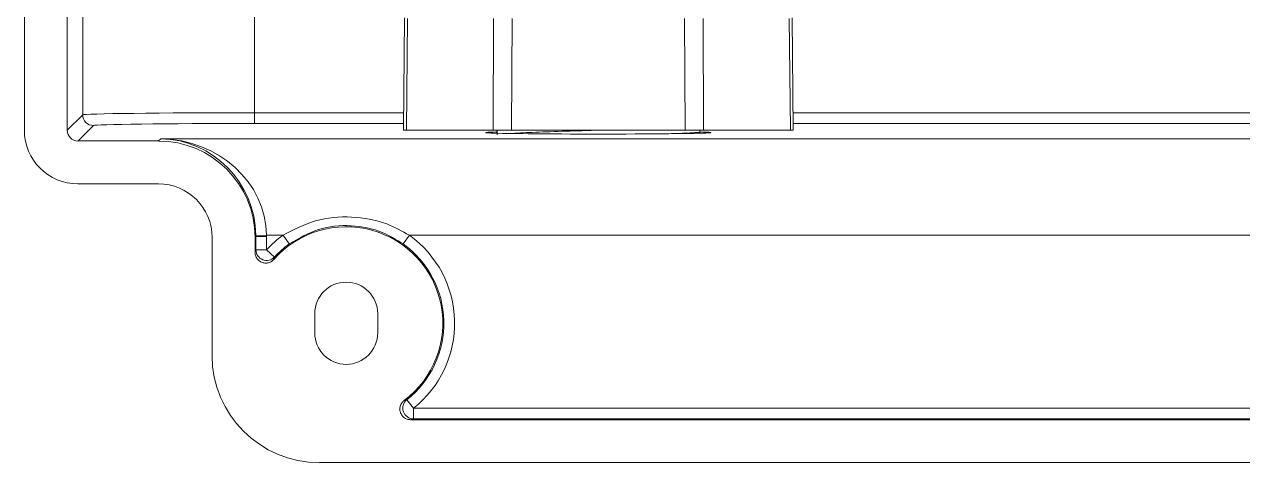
# Model space of a CAD drawing. Extents: x 14808 to 20058, y -13198 to -11680.
# Drawn here: x 14875.5 to 14932.3, y -12767.2 to -12746.8 of the extents above; entities that cross this region are included whole.
import ezdxf

# ---------------------------------------------------------------- set-up
doc = ezdxf.new("R2010")
doc.units = 0
doc.header["$LTSCALE"] = 7
doc.header["$MEASUREMENT"] = 0
doc.layers.get('0').update_dxf_attribs({"color": 2, "linetype": 'CONTINUOUS'})

# ---------------------------------------------------------------- blocks, each defined once
blk = doc.blocks.new('A$C52DF3C04')
at = {"color": 7, "linetype": 'Continuous', "lineweight": 15}
for p, q in [((0, 10.231), (0, 32.731)), ((1, 10.231), (1, 32.731)), ((1.361, 32.37), (1.361, 10.591)), ((5.36, 10.64), (5.36, 32.322)), ((8.86, 12.856), (8.834, 10.23)), ((8.927, 12.839), (8.901, 10.23)), ((10.921, 10.23), (10.934, 12.839)), ((11.367, 12.839), (11.354, 10.23)), ((15.396, 10.23), (15.383, 12.839)), ((15.816, 12.839), (15.829, 10.23)), ((17.849, 10.23), (17.823, 12.839)), ((17.916, 10.23), (17.89, 12.856)), ((1.361, 10.591), (1, 10.231)), ((5.36, 10.39), (5.36, 10.64)), ((1.25, 9.981), (1.611, 10.341)), ((8.901, 10.23), (8.834, 10.23)), ((8.901, 10.23), (10.921, 10.23)), ((11.354, 10.23), (10.921, 10.23)), ((11.013, 10.162), (11.013, 10.23)), ((11.015, 10.237), (11.015, 10.128)), ((11.354, 10.23), (15.396, 10.23)), ((15.829, 10.23), (15.396, 10.23)), ((15.738, 10.23), (15.738, 10.162)), ((15.829, 10.23), (17.849, 10.23)), ((17.916, 10.23), (17.849, 10.23)), ((3.125, 9.981), (1.25, 9.981)), ((3.177, 10.033), (3.125, 9.981)), ((109.323, 10.033), (3.177, 10.033)), ((15.727, 10.182), (15.727, 10.162)), ((3.125, 8.981), (1.25, 8.981)), ((4.375, 4.981), (4.375, 7.731)), ((5.375, 7.731), (5.395, 7.751)), ((5.375, 7.384), (5.375, 7.731)), ((5.645, 7.783), (5.395, 7.78)), ((5.395, 7.445), (5.395, 7.751)), ((5.645, 7.751), (5.395, 7.751)), ((5.645, 7.783), (6.027, 7.783)), ((5.645, 7.751), (5.645, 7.445)), ((6.027, 7.783), (6.173, 7.58)), ((8.973, 7.783), (8.827, 7.58)), ((8.973, 7.783), (103.527, 7.783)), ((5.645, 7.445), (5.395, 7.445)), ((5.645, 7.445), (5.828, 7.276)), ((6.767, 5.956), (6.767, 5.506)), ((8.233, 5.506), (8.233, 5.956)), ((9.069, 3.75), (8.913, 3.946)), ((9.069, 3.75), (9.069, 3.5)), ((9.069, 3.75), (103.431, 3.75)), ((103.5, 3.481), (9, 3.481)), ((103.431, 3.5), (9.069, 3.5)), ((105.625, 2.481), (6.875, 2.481))]:
    blk.add_line(p, q, dxfattribs=at)
at = {"color": 8, "linetype": 'Continuous', "lineweight": 15}
for p, q in [((8.838, 10.64), (5.36, 10.64)), ((52.938, 10.64), (17.912, 10.64)), ((5.36, 10.39), (8.835, 10.39)), ((17.915, 10.39), (52.938, 10.39))]:
    blk.add_line(p, q, dxfattribs=at)
at = {"color": 7, "linetype": 'Continuous', "lineweight": 15}
for centre, radius, start, end in [((1.611, 10.592), 0.25, 180.0115, 269.9885), ((7.5, 5.731), 2.25, 306.8706, 138.5896), ((7.5, 5.731), 2.526, 125.6707, 137.2566), ((7.5, 5.731), 2.526, 308.3827, 54.3293), ((5.645, 7.446), 0.25, 180.059, 317.199), ((7.5, 5.731), 2.276, 125.6707, 137.2566), ((7.5, 5.731), 2.276, 308.3827, 54.3293), ((7.5, 5.956), 0.733, 0, 180), ((7.5, 5.506), 0.733, 180, 0), ((9.069, 3.751), 0.25, 128.4522, 269.9292)]:
    blk.add_arc(centre, radius, start, end, dxfattribs=at)
for centre, major_axis, ratio, start_param, end_param in [((5.36, 10.591), (4, 0), 0.012273, 1.570796, 3.128503), ((1.25, 10.231), (-0.884, -0.884), 0.999829, 5.497873, 7.068498), ((1.25, 10.231), (-0.177, -0.177), 0.999829, 5.497873, 7.068498), ((5.36, 10.341), (3.75, 0), 0.013091, 1.570796, 3.128503), ((3.125, 7.731), (-1.591, -1.591), 0.999829, 2.35628, 3.926905), ((3.177, 7.783), (-0.862, 2.086), 0.97964, 4.326156, 5.883862), ((3.177, 7.783), (2.462, -0.174), 0.911013, 0.077208, 1.634914), ((13.375, 10.177), (2.625, 0), 0.013091, 2.690566, 6.734212), ((3.125, 7.731), (-0.884, -0.884), 0.999829, 2.35628, 3.926905), ((3.145, 7.75), (1.591, 1.591), 0.999791, 5.497873, 5.510791), ((3.145, 7.75), (-1.768, -1.768), 0.999829, 2.35628, 2.369199), ((6.875, 4.981), (-1.768, -1.768), 0.999829, 5.497873, 7.068498)]:
    blk.add_ellipse(centre, major_axis=major_axis, ratio=ratio, start_param=start_param, end_param=end_param, dxfattribs=at)
for points, knots in [([(13.25, 10.23), (13.137, 10.226), (12.756, 10.215), (12.15, 10.195), (11.59, 10.174), (11.386, 10.161), (11.308, 10.156)], [0, 0, 0, 0, 0.139287, 0.471301, 0.800158, 1, 1, 1, 1]), ([(15.727, 10.182), (15.59, 10.174), (15.406, 10.164), (15.097, 10.154), (15.018, 10.151)], [0, 0, 0, 0, 0.745845, 1, 1, 1, 1]), ([(6.027, 7.783), (6.274, 7.912), (6.774, 8.171), (7.624, 8.245), (8.382, 8.11), (8.8, 7.879), (8.973, 7.783)], [0, 0, 0, 0, 0.267788, 0.540241, 0.808904, 1, 1, 1, 1]), ([(8.827, 7.58), (8.672, 7.676), (8.301, 7.904), (7.613, 8.044), (6.838, 7.966), (6.394, 7.709), (6.173, 7.58)], [0, 0, 0, 0, 0.193333, 0.460272, 0.730109, 1, 1, 1, 1]), ([(5.375, 7.384), (5.379, 7.396), (5.385, 7.416), (5.392, 7.436), (5.395, 7.445)], [0, 0, 0, 0, 0.546333, 1, 1, 1, 1]), ([(5.813, 7.219), (5.792, 7.2), (5.75, 7.161), (5.669, 7.134), (5.583, 7.133), (5.502, 7.161), (5.436, 7.214), (5.39, 7.286), (5.376, 7.347), (5.375, 7.38), (5.375, 7.384)], [0, 0, 0, 0, 0.139554, 0.279112, 0.418576, 0.557935, 0.697255, 0.836622, 0.976098, 1, 1, 1, 1]), ([(5.828, 7.276), (5.826, 7.267), (5.821, 7.249), (5.815, 7.229), (5.813, 7.219)], [0, 0, 0, 0, 0.45334, 1, 1, 1, 1]), ([(9, 3.481), (8.972, 3.484), (8.916, 3.489), (8.841, 3.532), (8.784, 3.596), (8.751, 3.675), (8.747, 3.76), (8.771, 3.842), (8.811, 3.899), (8.841, 3.924), (8.85, 3.931)], [0, 0, 0, 0, 0.135188, 0.27038, 0.405465, 0.540403, 0.675256, 0.810122, 0.945095, 1, 1, 1, 1]), ([(8.85, 3.931), (8.86, 3.933), (8.882, 3.938), (8.903, 3.944), (8.913, 3.946)], [0, 0, 0, 0, 0.479187, 1, 1, 1, 1]), ([(9.069, 3.5), (9.057, 3.497), (9.034, 3.491), (9.011, 3.484), (9, 3.481)], [0, 0, 0, 0, 0.521189, 1, 1, 1, 1])]:
    blk.add_open_spline(points, degree=3, knots=knots, dxfattribs=at)

msp = doc.modelspace()

# ---------------------------------------------------------------- block references
at = {"xscale": 2, "yscale": 2, "zscale": 2}
msp.add_blockref('A$C52DF3C04', (14875.481, -12772.201), dxfattribs=at)

doc.saveas('drawing.dxf')
